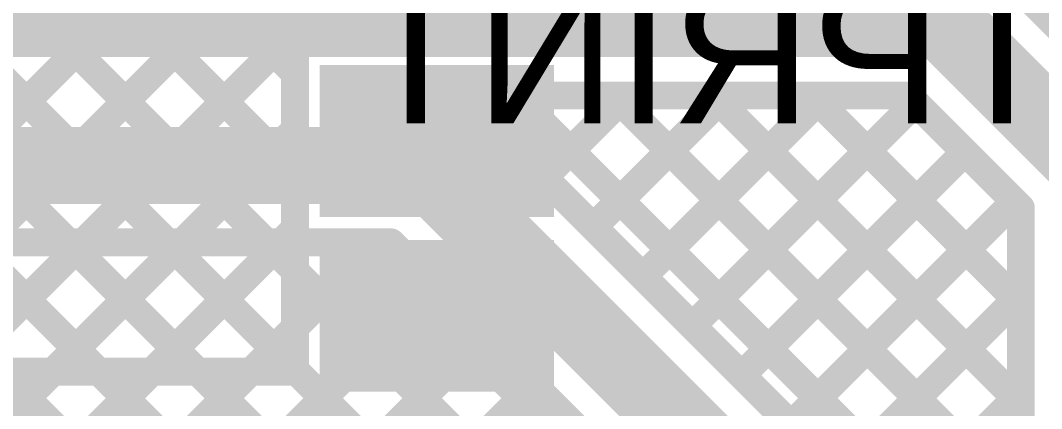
# Model space of a CAD drawing. Header units: millimetres. Extents: x -0.64 to 2.98, y -0.65 to 2.86.
# Drawn here: x 0.7399 to 1.0319, y 1.6365 to 1.7475 of the extents above; entities that cross this region are included whole.
import ezdxf

# ---------------------------------------------------------------- set-up
doc = ezdxf.new("R2010")
doc.units = ezdxf.units.MM
doc.header["$MEASUREMENT"] = 0
for name, color, linetype in [('BottomLayer', 5, 'Continuous'), ('BottomOverlay', 54, 'Continuous'), ('Mechanical2', 216, 'Continuous'), ('TopLayer', 1, 'Continuous'), ('TopPaste', 8, 'Continuous'), ('TopSolder', 216, 'Continuous')]:
    doc.layers.add(name, color=color, linetype=linetype)
doc.styles.add('Arial', font='', dxfattribs={"height": 0.2})
doc.styles.get('Arial').set_extended_font_data('Arial')

# ---------------------------------------------------------------- blocks, each defined once
blk = doc.blocks.new('ESP32_WROVER_E_N8R8_292')
at = {"layer": 'TopLayer'}
for points in [[(-0.37402, -0.33228), (-0.31496, -0.33228), (-0.31496, -0.36772), (-0.37402, -0.36772)], [(-0.37402, -0.38228), (-0.31496, -0.38228), (-0.31496, -0.41772), (-0.37402, -0.41772)], [(-0.37402, -0.43228), (-0.31496, -0.43228), (-0.31496, -0.46772), (-0.37402, -0.46772)]]:
    blk.add_hatch(color=1, dxfattribs=at).paths.add_polyline_path(points)
at = {"layer": 'TopPaste'}
for points in [[(-0.37402, -0.33228), (-0.31496, -0.33228), (-0.31496, -0.36772), (-0.37402, -0.36772)], [(-0.37402, -0.38228), (-0.31496, -0.38228), (-0.31496, -0.41772), (-0.37402, -0.41772)], [(-0.37402, -0.43228), (-0.31496, -0.43228), (-0.31496, -0.46772), (-0.37402, -0.46772)]]:
    blk.add_hatch(color=8, dxfattribs=at).paths.add_polyline_path(points)
at = {"layer": 'TopSolder'}
for points in [[(-0.37802, -0.32828), (-0.31096, -0.32828), (-0.31096, -0.37172), (-0.37802, -0.37172)], [(-0.37802, -0.37828), (-0.31096, -0.37828), (-0.31096, -0.42172), (-0.37802, -0.42172)], [(-0.37802, -0.42828), (-0.31096, -0.42828), (-0.31096, -0.47172), (-0.37802, -0.47172)]]:
    blk.add_hatch(color=216, dxfattribs=at).paths.add_polyline_path(points)

msp = doc.modelspace()

# ---------------------------------------------------------------- linework, layer by layer
at = {"layer": 'BottomLayer'}
for points, const_width in [([(1.0186, 1.76352), (1.06352, 1.7186)], 0.008), ([(0.717, 1.748), (1.003, 1.748)], 0.022), ([(1.003, 1.748), (1.048, 1.703)], 0.022), ([(0.86417, 1.726), (0.99389, 1.726)], 0.008), ([(0.87545, 1.71666), (0.8848, 1.726)], 0.008), ([(0.88137, 1.726), (1.026, 1.58137)], 0.008), ([(0.8896, 1.70252), (0.91308, 1.726)], 0.008), ([(0.90374, 1.68837), (0.94136, 1.726)], 0.008), ([(0.90966, 1.726), (1.026, 1.60966)], 0.008), ([(0.91788, 1.67423), (0.96965, 1.726)], 0.008), ([(0.93794, 1.726), (1.026, 1.63794)], 0.008), ([(0.96622, 1.726), (1.026, 1.66622)], 0.008), ([(0.99389, 1.726), (1.026, 1.69389)], 0.008), ([(0.93202, 1.66009), (0.99591, 1.72398)], 0.008), ([(0.8706, 1.72152), (0.98829, 1.60382)], 0.008), ([(0.60829, 1.706), (0.855, 1.706)], 0.022), ([(0.855, 1.706), (0.977, 1.584)], 0.022), ([(0.94617, 1.64595), (1.01005, 1.70983)], 0.008), ([(0.96031, 1.63181), (1.02419, 1.69569)], 0.008), ([(1.026, 1.52711), (1.026, 1.69389)], 0.008), ([(0.582, 1.47977), (0.78623, 1.684)], 0.008), ([(0.582, 1.50806), (0.75794, 1.684)], 0.008), ([(0.59431, 1.4638), (0.81451, 1.684)], 0.008), ([(0.61431, 1.684), (0.84589, 1.684)], 0.008), ([(0.6178, 1.459), (0.8428, 1.684)], 0.008), ([(0.6971, 1.684), (0.8056, 1.5755)], 0.008), ([(0.72538, 1.684), (0.838, 1.57138)], 0.008), ([(0.75367, 1.684), (0.84455, 1.59311)], 0.008), ([(0.78195, 1.684), (0.86057, 1.60538)], 0.008), ([(0.81023, 1.684), (0.95089, 1.54334)], 0.008), ([(0.83852, 1.684), (1.0107, 1.51182)], 0.008), ([(0.84589, 1.684), (0.95718, 1.57271)], 0.008), ([(0.64608, 1.459), (0.85848, 1.6714)], 0.008), ([(0.97445, 1.61766), (1.026, 1.66921)], 0.008), ([(0.79086, 1.5755), (0.87263, 1.65726)], 0.008), ([(0.81915, 1.5755), (0.88677, 1.64312)], 0.008), ([(0.98867, 1.6036), (1.026, 1.64093)], 0.008)]:
    msp.add_lwpolyline(points, dxfattribs=dict(at, const_width=const_width))
for points, const_width in [([(0.9975, 1.748, 1), (1.0085, 1.748, 1)], 0.011), ([(0.9975, 1.748, 1), (1.0085, 1.748, 1)], 0.011), ([(0.86217, 1.726, 1), (0.86617, 1.726, 1)], 0.004), ([(0.86217, 1.726, 1), (0.86617, 1.726, 1)], 0.004), ([(0.86217, 1.726, 1), (0.86617, 1.726, 1)], 0.004), ([(0.87937, 1.726, 1), (0.88337, 1.726, 1)], 0.004), ([(0.8828, 1.726, 1), (0.8868, 1.726, 1)], 0.004), ([(0.90766, 1.726, 1), (0.91166, 1.726, 1)], 0.004), ([(0.91108, 1.726, 1), (0.91508, 1.726, 1)], 0.004), ([(0.93594, 1.726, 1), (0.93994, 1.726, 1)], 0.004), ([(0.93936, 1.726, 1), (0.94336, 1.726, 1)], 0.004), ([(0.96422, 1.726, 1), (0.96822, 1.726, 1)], 0.004), ([(0.96765, 1.726, 1), (0.97165, 1.726, 1)], 0.004), ([(0.99189, 1.726, 1), (0.99589, 1.726, 1)], 0.004), ([(0.99189, 1.726, 1), (0.99589, 1.726, 1)], 0.004), ([(0.99391, 1.72398, 1), (0.99791, 1.72398, 1)], 0.004), ([(0.86856, 1.72156, 1), (0.87256, 1.72156, 1)], 0.004), ([(0.8686, 1.72152, 1), (0.8726, 1.72152, 1)], 0.004), ([(0.8686, 1.72152, 1), (0.8726, 1.72152, 1)], 0.004), ([(0.87345, 1.71666, 1), (0.87745, 1.71666, 1)], 0.004), ([(0.8495, 1.706, 1), (0.8605, 1.706, 1)], 0.011), ([(0.8495, 1.706, 1), (0.8605, 1.706, 1)], 0.011), ([(1.00805, 1.70983, 1), (1.01205, 1.70983, 1)], 0.004), ([(0.8876, 1.70252, 1), (0.8916, 1.70252, 1)], 0.004), ([(1.02219, 1.69569, 1), (1.02619, 1.69569, 1)], 0.004), ([(1.024, 1.69389, 1), (1.028, 1.69389, 1)], 0.004), ([(1.024, 1.69389, 1), (1.028, 1.69389, 1)], 0.004), ([(0.90174, 1.68837, 1), (0.90574, 1.68837, 1)], 0.004), ([(0.75167, 1.684, 1), (0.75567, 1.684, 1)], 0.004), ([(0.75594, 1.684, 1), (0.75994, 1.684, 1)], 0.004), ([(0.77995, 1.684, 1), (0.78395, 1.684, 1)], 0.004), ([(0.78423, 1.684, 1), (0.78823, 1.684, 1)], 0.004), ([(0.80823, 1.684, 1), (0.81223, 1.684, 1)], 0.004), ([(0.81251, 1.684, 1), (0.81651, 1.684, 1)], 0.004), ([(0.83652, 1.684, 1), (0.84052, 1.684, 1)], 0.004), ([(0.8408, 1.684, 1), (0.8448, 1.684, 1)], 0.004), ([(0.84389, 1.684, 1), (0.84789, 1.684, 1)], 0.004), ([(0.84389, 1.684, 1), (0.84789, 1.684, 1)], 0.004), ([(0.91588, 1.67423, 1), (0.91988, 1.67423, 1)], 0.004), ([(0.85648, 1.6714, 1), (0.86048, 1.6714, 1)], 0.004), ([(1.024, 1.66921, 1), (1.028, 1.66921, 1)], 0.004), ([(1.024, 1.66622, 1), (1.028, 1.66622, 1)], 0.004), ([(0.93002, 1.66009, 1), (0.93402, 1.66009, 1)], 0.004), ([(0.87063, 1.65726, 1), (0.87463, 1.65726, 1)], 0.004), ([(0.94417, 1.64595, 1), (0.94817, 1.64595, 1)], 0.004), ([(0.88477, 1.64312, 1), (0.88877, 1.64312, 1)], 0.004), ([(1.024, 1.64093, 1), (1.028, 1.64093, 1)], 0.004), ([(1.024, 1.63794, 1), (1.028, 1.63794, 1)], 0.004)]:
    msp.add_lwpolyline(points, format="xyb", close=True, dxfattribs=dict(at, const_width=const_width))
at = {"layer": 'BottomLayer', "const_width": 0.008}
for points in [[(0.86417, 1.726, -0.089793), (0.8706, 1.72152)], [(0.86417, 1.726, -0.08916), (0.87056, 1.72156)]]:
    msp.add_lwpolyline(points, format="xyb", dxfattribs=at)
at = {"layer": 'Mechanical2', "const_width": 0.01}
msp.add_lwpolyline([(1.75783, 2.80917, -6.230382), (0.64896, 2.81029)], format="xyb", dxfattribs=at)
at = {"layer": 'TopLayer', "const_width": 0.008}
for points in [[(0.63609, 1.647), (0.81847, 1.82938)], [(0.73926, 1.81154), (0.81847, 1.73233)], [(0.66437, 1.647), (0.81847, 1.8011)], [(0.7335, 1.78902), (0.81847, 1.70405)], [(0.81847, 1.74172), (0.81847, 1.78428)], [(0.69266, 1.647), (0.81847, 1.77281)], [(0.7335, 1.76073), (0.81847, 1.67576)], [(0.72094, 1.647), (0.81847, 1.74453)], [(0.723, 1.74295), (0.81847, 1.64748)], [(0.81847, 1.73428), (0.81847, 1.74172)], [(0.81847, 1.73428), (0.81847, 1.74172)], [(0.81847, 1.69172), (0.81847, 1.73428)], [(0.70885, 1.72881), (0.79066, 1.647)], [(0.68538, 1.724), (0.76238, 1.647)], [(0.74923, 1.647), (0.81847, 1.71624)], [(0.81847, 1.68428), (0.81847, 1.69172)], [(0.81847, 1.68428), (0.81847, 1.69172)], [(0.77751, 1.647), (0.81847, 1.68796)], [(0.81847, 1.647), (0.81847, 1.68428)], [(0.8058, 1.647), (0.81847, 1.65968)], [(0.55291, 1.647), (0.81847, 1.647)]]:
    msp.add_lwpolyline(points, dxfattribs=at)
at = {"layer": 'TopLayer', "const_width": 0.004}
for points in [[(0.81647, 1.74453, 1), (0.82047, 1.74453, 1)], [(0.81647, 1.74172, 1), (0.82047, 1.74172, 1)], [(0.81647, 1.74172, 1), (0.82047, 1.74172, 1)], [(0.81647, 1.74172, 1), (0.82047, 1.74172, 1)], [(0.81647, 1.73428, 1), (0.82047, 1.73428, 1)], [(0.81647, 1.73428, 1), (0.82047, 1.73428, 1)], [(0.81647, 1.73428, 1), (0.82047, 1.73428, 1)], [(0.81647, 1.73233, 1), (0.82047, 1.73233, 1)], [(0.81647, 1.71624, 1), (0.82047, 1.71624, 1)], [(0.81647, 1.70405, 1), (0.82047, 1.70405, 1)], [(0.81647, 1.69172, 1), (0.82047, 1.69172, 1)], [(0.81647, 1.69172, 1), (0.82047, 1.69172, 1)], [(0.81647, 1.69172, 1), (0.82047, 1.69172, 1)], [(0.81647, 1.68796, 1), (0.82047, 1.68796, 1)], [(0.81647, 1.68428, 1), (0.82047, 1.68428, 1)], [(0.81647, 1.68428, 1), (0.82047, 1.68428, 1)], [(0.81647, 1.68428, 1), (0.82047, 1.68428, 1)], [(0.81647, 1.67576, 1), (0.82047, 1.67576, 1)], [(0.81647, 1.65968, 1), (0.82047, 1.65968, 1)], [(0.74723, 1.647, 1), (0.75123, 1.647, 1)], [(0.76038, 1.647, 1), (0.76438, 1.647, 1)], [(0.77551, 1.647, 1), (0.77951, 1.647, 1)], [(0.78866, 1.647, 1), (0.79266, 1.647, 1)], [(0.8038, 1.647, 1), (0.8078, 1.647, 1)], [(0.81647, 1.64748, 1), (0.82047, 1.64748, 1)], [(0.81647, 1.647, 1), (0.82047, 1.647, 1)], [(0.81647, 1.647, 1), (0.82047, 1.647, 1)]]:
    msp.add_lwpolyline(points, format="xyb", close=True, dxfattribs=at)

# ---------------------------------------------------------------- block references
msp.add_blockref('ESP32_WROVER_E_N8R8_292', (1.20349, 2.113))

# ---------------------------------------------------------------- texts
at = {"layer": 'BottomOverlay', "style": 'Arial', "text_generation_flag": 2}
msp.add_text('ZERO CARBON FOOTPRINT', height=0.04, rotation=360, dxfattribs=at).set_placement((1.584, 1.718))

doc.saveas('drawing.dxf')
